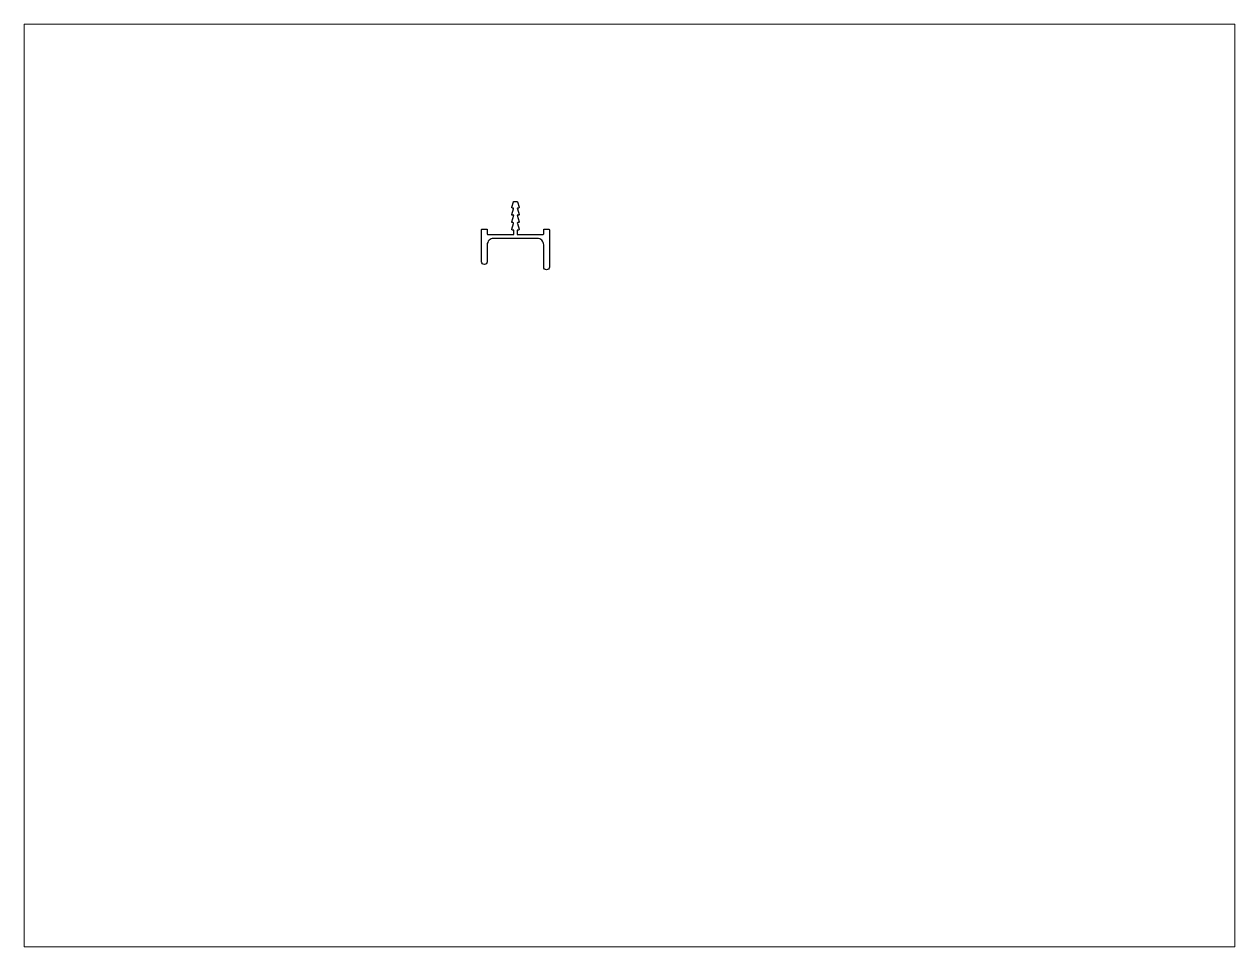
# Paper-space layout 'Layout1' of a CAD drawing. Extents: x 27 to 240, y 20 to 183.
# The model-space entities are those that its viewports show. They can reach past a viewport. Long polylines and large blocks are cut down to what shows.
import ezdxf

# ---------------------------------------------------------------- set-up
doc = ezdxf.new("R2010")
doc.units = 0
doc.header["$LTSCALE"] = 15
doc.layers.get('0').update_dxf_attribs({"linetype": 'CONTINUOUS'})

msp = doc.modelspace()

# ---------------------------------------------------------------- linework, layer by layer
at = {"color": 0, "linetype": 'CONTINUOUS', "ltscale": 0.05}
msp.add_lwpolyline([(154.64, 220.77, -0.309728), (154.83, 220.64), (155.32, 218.97, -0.527034), (155.13, 218.7), (154.96, 218.7, 0.527034), (154.78, 218.43), (155.32, 216.64, -0.527034), (155.13, 216.37), (154.67, 216.37), (155.32, 214.3, -0.527034), (155.13, 214.03), (154.96, 214.03, 0.527034), (154.78, 213.76), (155.32, 211.96, -0.527034), (155.13, 211.69), (154.87, 211.69, 0.414214), (154.67, 211.49), (154.67, 210.29), (162.97, 210.29, 0.414214), (163.17, 210.49), (163.17, 211.79, -0.414214), (163.37, 211.99), (164.77, 211.99, -0.414214), (164.97, 211.79), (164.97, 199.89, -1), (163.17, 199.89), (163.17, 206.99, 0.414214), (161.17, 208.99), (147.17, 208.99, 0.414214), (145.17, 206.99), (145.17, 201.59, -1), (143.37, 201.59), (143.37, 211.79, -0.414214), (143.57, 211.99), (144.97, 211.99, -0.414214), (145.17, 211.79), (145.17, 210.49, 0.414214), (145.37, 210.29), (153.67, 210.29), (153.67, 211.49, 0.414214), (153.47, 211.69), (153.21, 211.69, -0.527034), (153.03, 211.96), (153.57, 213.76, 0.527034), (153.38, 214.03), (153.21, 214.03, -0.527034), (153.03, 214.3), (153.67, 216.37), (153.21, 216.37, -0.527034), (153.03, 216.64), (153.57, 218.43, 0.527034), (153.38, 218.7), (153.21, 218.7, -0.527034), (153.03, 218.97), (153.52, 220.64, -0.309728), (153.7, 220.77)], format="xyb", close=True, dxfattribs=at)

psp = doc.layouts.get("Layout1")

# ---------------------------------------------------------------- viewports
at = {"layer": '0', "color": 0, "linetype": 'BYBLOCK', "ltscale": 0.05}
psp.add_viewport(center=(133.35, 101.6), size=(213.36, 162.56), view_center_point=(190.51, 130.3), view_height=293.8955, dxfattribs=at)

doc.saveas('drawing.dxf')
